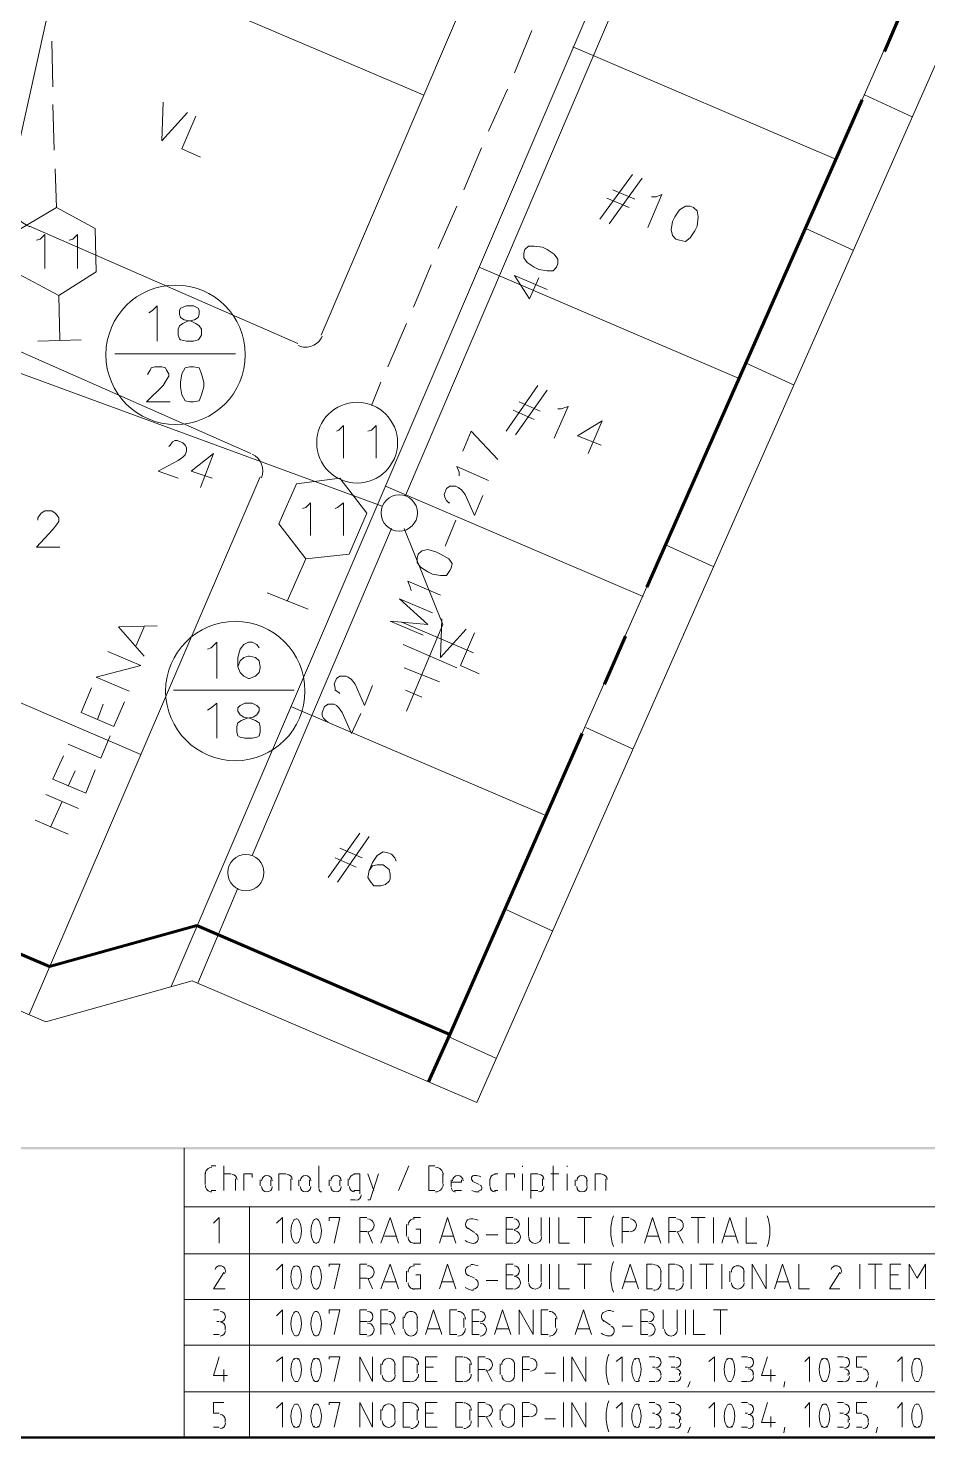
# Model space of a CAD drawing. Header units: millimetres. Extents: x 3.6 to 37.8, y 0.6 to 28.7.
# Drawn here: x 25.81 to 29.01, y 0.59 to 5.62 of the extents above; entities that cross this region are included whole.
import ezdxf

# ---------------------------------------------------------------- set-up
doc = ezdxf.new("R2010")
doc.units = ezdxf.units.MM
for name, color, linetype in [('PDF_0', 7, 'Continuous'), ('PDF_S45$BOUNDARY-NODE', 3, 'Continuous'), ('PDF_S45$NAME-ROAD', 7, 'Continuous'), ('PDF_S45$Passives-TapOffs', 7, 'Continuous'), ('PDF_S45$POLE', 7, 'Continuous'), ('PDF_S45$strand', 7, 'Continuous'), ('PDF_S45$Symbols-EndOfLine', 7, 'Continuous'), ('PDF_S45$Symbols-SelfTerminating', 7, 'Continuous')]:
    doc.layers.add(name, color=color, linetype=linetype)
for name, color, linetype, true_color in [('PDF_S45$Cable-565', 23, 'Continuous', 0xdd8a6e), ('PDF_S45$LOTS', 254, 'Continuous', 0xdcdcdc), ('PDF_S45$ROAD', 8, 'Continuous', 0x808080), ('PDF_S45$SDU', 157, 'Continuous', 0x396472), ('PDF_S45$Symbols-Ground', 12, 'Continuous', 0xb80000)]:
    doc.layers.add(name, color=color, linetype=linetype, true_color=true_color)

msp = doc.modelspace()

# ---------------------------------------------------------------- linework, layer by layer
at = {"layer": 'PDF_0', "lineweight": 0, "const_width": 0.00834}
msp.add_lwpolyline([(37.7648, 0.5988), (37.7648, 28.6993), (3.5681, 28.6993), (3.5681, 0.5988)], close=True, dxfattribs=at)
at = {"layer": 'PDF_0', "lineweight": 9}
for points in [[(14.7098, 27.5318), (24.7091, 25.2175), (24.413, 23.9499), (24.6757, 23.4537), (24.5131, 22.7573), (24.9176, 22.6614), (24.5465, 21.4814), (25.6223, 21.0644), (25.9684, 20.7808), (27.161, 20.318), (32.8945, 20.539), (35.1337, 19.509), (32.6443, 14.1091), (32.6568, 13.6713), (27.407, 1.7914), (26.3937, 2.2251), (25.8725, 2.0791), (24.2588, 2.7672), (24.0419, 6.2865), (22.7034, 6.5826), (22.9036, 8.4465), (13.9217, 10.277)], [(26.3645, 1.6288), (26.3645, 0.5988)], [(26.4604, 1.5662), (26.4771, 1.5662)], [(26.5063, 1.4787), (26.5063, 1.5662)], [(26.844, 1.487), (26.844, 1.5662)], [(27.1276, 1.4787), (27.1651, 1.5662)], [(27.2569, 1.5662), (27.236, 1.5662), (27.236, 1.4787), (27.2569, 1.4787)], [(27.5696, 1.5621), (27.5696, 1.5662)], [(27.678, 1.4787), (27.678, 1.5662)], [(27.7281, 1.5621), (27.7281, 1.5662)], [(26.4396, 1.4995), (26.4396, 1.5412)], [(26.5063, 1.5371), (26.5313, 1.5371)], [(26.548, 1.5204), (26.548, 1.4787)], [(26.5772, 1.4787), (26.5772, 1.5371), (26.6064, 1.5371), (26.6064, 1.5245)], [(26.6356, 1.4954), (26.6356, 1.5162)], [(26.6731, 1.5162), (26.6731, 1.4954)], [(26.7023, 1.4787), (26.7023, 1.5371), (26.7273, 1.5371)], [(26.744, 1.5204), (26.744, 1.4787)], [(26.7732, 1.4954), (26.7732, 1.5162)], [(26.8107, 1.5162), (26.8107, 1.4954)], [(26.8816, 1.4954), (26.8816, 1.5162)], [(26.9191, 1.5162), (26.9191, 1.4954)], [(26.9483, 1.5204), (26.9483, 1.4954)], [(26.99, 1.4662), (26.99, 1.5371), (26.9691, 1.5371)], [(27.0192, 1.4453), (27.0275, 1.4453), (27.0567, 1.5371)], [(27.0192, 1.5371), (27.04, 1.4787)], [(27.2861, 1.5037), (27.2861, 1.5371)], [(27.3152, 1.4912), (27.3152, 1.5162)], [(27.3528, 1.5162), (27.3528, 1.5079), (27.3152, 1.5079)], [(27.3903, 1.512), (27.4153, 1.4995)], [(27.4528, 1.4954), (27.4528, 1.5204)], [(27.4695, 1.5371), (27.482, 1.5371)], [(27.5112, 1.4787), (27.5112, 1.5371), (27.5404, 1.5371), (27.5404, 1.5245)], [(27.5696, 1.4787), (27.5696, 1.5371)], [(27.5988, 1.4495), (27.5988, 1.5371), (27.6238, 1.5371)], [(27.6405, 1.5204), (27.6405, 1.4954)], [(27.6697, 1.5371), (27.6989, 1.5371)], [(27.7281, 1.4787), (27.7281, 1.5371)], [(27.7572, 1.4954), (27.7572, 1.5162)], [(27.7989, 1.5162), (27.7989, 1.4954)], [(27.8281, 1.4787), (27.8281, 1.5371), (27.849, 1.5371)], [(27.8657, 1.5204), (27.8657, 1.4787)], [(26.4771, 1.4787), (26.4604, 1.4787)], [(26.9691, 1.4787), (26.99, 1.4787)], [(27.3528, 1.4787), (27.3277, 1.4787)], [(27.482, 1.4787), (27.4695, 1.4787)], [(27.6238, 1.4787), (27.5988, 1.4787)], [(26.9566, 1.4453), (26.9733, 1.4453)], [(26.4896, 1.291), (26.4896, 1.3828), (26.4688, 1.3619)], [(26.7148, 1.291), (26.7148, 1.3828), (26.6939, 1.3619)], [(26.8983, 1.291), (26.9191, 1.3828), (26.8816, 1.3828), (26.8816, 1.3703)], [(26.99, 1.291), (26.99, 1.3828), (27.015, 1.3828)], [(27.065, 1.291), (27.0984, 1.3828), (27.1276, 1.291)], [(27.1568, 1.3161), (27.1568, 1.3578)], [(27.1818, 1.3828), (27.2068, 1.3828)], [(27.2735, 1.291), (27.3027, 1.3828), (27.3319, 1.291)], [(27.5362, 1.3828), (27.5112, 1.3828), (27.5112, 1.291), (27.5362, 1.291)], [(27.5904, 1.3828), (27.5904, 1.3161)], [(27.6363, 1.3161), (27.6363, 1.3828)], [(27.6655, 1.291), (27.6655, 1.3828)], [(27.6989, 1.3828), (27.6989, 1.291), (27.7364, 1.291)], [(27.7656, 1.3828), (27.8156, 1.3828)], [(27.7906, 1.291), (27.7906, 1.3828)], [(27.924, 1.291), (27.924, 1.3828), (27.9491, 1.3828)], [(28.0033, 1.291), (28.0325, 1.3828), (28.0616, 1.291)], [(28.0908, 1.291), (28.0908, 1.3828), (28.1158, 1.3828)], [(28.1701, 1.3828), (28.2201, 1.3828)], [(28.1951, 1.291), (28.1951, 1.3828)], [(28.2493, 1.291), (28.2493, 1.3828)], [(28.2785, 1.291), (28.3077, 1.3828), (28.3368, 1.291)], [(28.366, 1.3828), (28.366, 1.291), (28.4036, 1.291)], [(27.015, 1.3327), (26.99, 1.3327)], [(27.0192, 1.3327), (27.0359, 1.291)], [(27.1193, 1.3161), (27.0776, 1.3161)], [(27.1901, 1.3411), (27.2068, 1.3411), (27.2068, 1.291), (27.1818, 1.291)], [(27.3236, 1.3161), (27.2819, 1.3161)], [(27.3736, 1.3452), (27.3986, 1.3286)], [(27.4403, 1.3202), (27.482, 1.3202)], [(27.5362, 1.3411), (27.5112, 1.3411)], [(27.9491, 1.3327), (27.924, 1.3327)], [(28.0533, 1.3161), (28.0116, 1.3161)], [(28.1158, 1.3327), (28.0908, 1.3327)], [(28.12, 1.3327), (28.1409, 1.291)], [(28.3285, 1.3161), (28.2868, 1.3161)], [(26.7148, 1.1284), (26.7148, 1.216), (26.6939, 1.1951)], [(26.8983, 1.1284), (26.9191, 1.216), (26.8816, 1.216), (26.8816, 1.2076)], [(26.99, 1.1284), (26.99, 1.216), (27.015, 1.216)], [(27.065, 1.1284), (27.0984, 1.216), (27.1276, 1.1284)], [(27.1818, 1.216), (27.2068, 1.216)], [(27.2735, 1.1284), (27.3027, 1.216), (27.3319, 1.1284)], [(27.5362, 1.216), (27.5112, 1.216), (27.5112, 1.1284), (27.5362, 1.1284)], [(27.5904, 1.216), (27.5904, 1.1534)], [(27.6363, 1.1534), (27.6363, 1.216)], [(27.6655, 1.1284), (27.6655, 1.216)], [(27.6989, 1.216), (27.6989, 1.1284), (27.7364, 1.1284)], [(27.7656, 1.216), (27.8156, 1.216)], [(27.7906, 1.1284), (27.7906, 1.216)], [(27.924, 1.1284), (27.9532, 1.216), (27.9824, 1.1284)], [(28.0325, 1.216), (28.0116, 1.216), (28.0116, 1.1284), (28.0325, 1.1284)], [(28.1117, 1.216), (28.0908, 1.216), (28.0908, 1.1284), (28.1117, 1.1284)], [(28.1701, 1.1284), (28.1701, 1.216)], [(28.1992, 1.216), (28.2493, 1.216)], [(28.2243, 1.1284), (28.2243, 1.216)], [(28.2785, 1.1284), (28.2785, 1.216)], [(28.3869, 1.1284), (28.3869, 1.216), (28.4369, 1.1284), (28.4369, 1.216)], [(28.4661, 1.1284), (28.4953, 1.216), (28.5245, 1.1284)], [(28.5537, 1.216), (28.5537, 1.1284), (28.5912, 1.1284)], [(28.7705, 1.1284), (28.7705, 1.216)], [(28.7997, 1.216), (28.8497, 1.216)], [(28.8247, 1.1284), (28.8247, 1.216)], [(28.9165, 1.1284), (28.8789, 1.1284), (28.8789, 1.216), (28.9165, 1.216)], [(28.9456, 1.1284), (28.9456, 1.216), (28.9748, 1.1659), (29.004, 1.216), (29.004, 1.1284)], [(26.5063, 1.1868), (26.4688, 1.1284), (26.5105, 1.1284)], [(27.015, 1.1659), (26.99, 1.1659)], [(27.0192, 1.1659), (27.0359, 1.1284)], [(27.1568, 1.1534), (27.1568, 1.191)], [(27.1901, 1.1785), (27.2068, 1.1785), (27.2068, 1.1284), (27.1818, 1.1284)], [(27.3736, 1.1785), (27.3986, 1.1659)], [(27.4403, 1.1576), (27.482, 1.1576)], [(27.5362, 1.1785), (27.5112, 1.1785)], [(28.0616, 1.1534), (28.0616, 1.191)], [(28.1409, 1.1534), (28.1409, 1.191)], [(28.3077, 1.1534), (28.3077, 1.191)], [(28.3577, 1.191), (28.3577, 1.1534)], [(28.6996, 1.1868), (28.6621, 1.1284), (28.6996, 1.1284)], [(28.9081, 1.1785), (28.8789, 1.1785)], [(27.1193, 1.1534), (27.0776, 1.1534)], [(27.3236, 1.1534), (27.2819, 1.1534)], [(27.9741, 1.1534), (27.9324, 1.1534)], [(28.5162, 1.1534), (28.4745, 1.1534)], [(26.4688, 1.0534), (26.4896, 1.0534)], [(26.4896, 1.0117), (26.4813, 1.0117)], [(26.7148, 0.9658), (26.7148, 1.0534), (26.6939, 1.0325)], [(26.8983, 0.9658), (26.9191, 1.0534), (26.8816, 1.0534), (26.8816, 1.0408)], [(27.015, 1.0534), (26.99, 1.0534), (26.99, 0.9658), (27.015, 0.9658)], [(27.015, 1.0117), (26.99, 1.0117)], [(27.065, 0.9658), (27.065, 1.0534), (27.0901, 1.0534)], [(27.1443, 0.9866), (27.1443, 1.0283)], [(27.1943, 1.0283), (27.1943, 0.9866)], [(27.2235, 0.9658), (27.2527, 1.0534), (27.2819, 0.9658)], [(27.3361, 1.0534), (27.3111, 1.0534), (27.3111, 0.9658), (27.3361, 0.9658)], [(27.3611, 0.9908), (27.3611, 1.0242)], [(27.4153, 1.0534), (27.3903, 1.0534), (27.3903, 0.9658), (27.4153, 0.9658)], [(27.4153, 1.0117), (27.3903, 1.0117)], [(27.4695, 0.9658), (27.4987, 1.0534), (27.5279, 0.9658)], [(27.5571, 0.9658), (27.5571, 1.0534), (27.6071, 0.9658), (27.6071, 1.0534)], [(27.6613, 1.0534), (27.6363, 1.0534), (27.6363, 0.9658), (27.6613, 0.9658)], [(27.6864, 0.9908), (27.6864, 1.0242)], [(27.7572, 0.9658), (27.7864, 1.0534), (27.8156, 0.9658)], [(27.8573, 1.0158), (27.8823, 0.9991)], [(28.0158, 1.0534), (27.9908, 1.0534), (27.9908, 0.9658), (28.0158, 0.9658)], [(28.0158, 1.0117), (27.9908, 1.0117)], [(28.07, 1.0534), (28.07, 0.9866)], [(28.12, 0.9866), (28.12, 1.0534)], [(28.1492, 0.9658), (28.1492, 1.0534)], [(28.1784, 1.0534), (28.1784, 0.9658), (28.2201, 0.9658)], [(28.2493, 1.0534), (28.2993, 1.0534)], [(28.2743, 0.9658), (28.2743, 1.0534)], [(26.4896, 0.9658), (26.4688, 0.9658)], [(26.5105, 0.995), (26.5105, 0.9825)], [(27.0901, 1.0033), (27.065, 1.0033)], [(27.0984, 1.0033), (27.1151, 0.9658)], [(27.2735, 0.9866), (27.2318, 0.9866)], [(27.5196, 0.9866), (27.4779, 0.9866)], [(27.8073, 0.9866), (27.7656, 0.9866)], [(27.924, 0.995), (27.9616, 0.995)], [(26.4896, 0.8866), (26.4688, 0.8198), (26.5188, 0.8198)], [(26.7148, 0.799), (26.7148, 0.8866), (26.6939, 0.8699)], [(26.8983, 0.799), (26.9191, 0.8866), (26.8816, 0.8866), (26.8816, 0.8782)], [(26.99, 0.799), (26.99, 0.8866), (27.0359, 0.799), (27.0359, 0.8866)], [(27.065, 0.824), (27.065, 0.8615)], [(27.1151, 0.8615), (27.1151, 0.824)], [(27.1693, 0.8866), (27.1443, 0.8866), (27.1443, 0.799), (27.1693, 0.799)], [(27.1943, 0.8282), (27.1943, 0.8615)], [(27.2652, 0.799), (27.2235, 0.799), (27.2235, 0.8866), (27.2652, 0.8866)], [(27.3569, 0.8866), (27.3319, 0.8866), (27.3319, 0.799), (27.3569, 0.799)], [(27.382, 0.8282), (27.382, 0.8615)], [(27.4111, 0.799), (27.4111, 0.8866), (27.4362, 0.8866)], [(27.4904, 0.824), (27.4904, 0.8615)], [(27.5404, 0.8615), (27.5404, 0.824)], [(27.5696, 0.799), (27.5696, 0.8866), (27.5946, 0.8866)], [(27.7155, 0.799), (27.7155, 0.8866)], [(27.7447, 0.799), (27.7447, 0.8866), (27.7948, 0.799), (27.7948, 0.8866)], [(27.924, 0.799), (27.924, 0.8866), (27.9032, 0.8699)], [(28.0199, 0.8866), (28.0408, 0.8866)], [(28.0908, 0.8866), (28.1117, 0.8866)], [(28.2535, 0.799), (28.2535, 0.8866), (28.2326, 0.8699)], [(28.3494, 0.8866), (28.3702, 0.8866)], [(28.4411, 0.8866), (28.4202, 0.8198), (28.4703, 0.8198)], [(28.5912, 0.799), (28.5912, 0.8866), (28.5745, 0.8699)], [(28.6913, 0.8866), (28.7121, 0.8866)], [(28.7788, 0.849), (28.758, 0.849), (28.758, 0.8866), (28.7955, 0.8866)], [(28.9206, 0.799), (28.9206, 0.8866), (28.9039, 0.8699)], [(26.5063, 0.8407), (26.5063, 0.799)], [(27.2527, 0.849), (27.2235, 0.849)], [(27.4362, 0.8407), (27.4111, 0.8407)], [(27.4403, 0.8407), (27.4612, 0.799)], [(27.5946, 0.8407), (27.5696, 0.8407)], [(27.6488, 0.8282), (27.6864, 0.8282)], [(28.0408, 0.849), (28.0325, 0.849)], [(28.0616, 0.8282), (28.0616, 0.8198)], [(28.1117, 0.849), (28.0992, 0.849)], [(28.1284, 0.8282), (28.1284, 0.8198)], [(28.3702, 0.849), (28.3619, 0.849)], [(28.3911, 0.8282), (28.3911, 0.8198)], [(28.4536, 0.8407), (28.4536, 0.799)], [(28.7121, 0.849), (28.6996, 0.849)], [(28.7288, 0.8282), (28.7288, 0.8198)], [(28.7997, 0.8198), (28.7997, 0.8282)], [(28.0408, 0.799), (28.0199, 0.799)], [(28.1117, 0.799), (28.0908, 0.799)], [(28.1575, 0.7781), (28.1659, 0.799)], [(28.3702, 0.799), (28.3494, 0.799)], [(28.4995, 0.7781), (28.5036, 0.799)], [(28.7121, 0.799), (28.6913, 0.799)], [(28.758, 0.799), (28.7788, 0.799)], [(28.8289, 0.7781), (28.8331, 0.799)], [(26.4896, 0.6864), (26.4688, 0.6864), (26.4688, 0.7239), (26.5063, 0.7239)], [(26.7148, 0.6364), (26.7148, 0.7239), (26.6939, 0.7031)], [(26.8983, 0.6364), (26.9191, 0.7239), (26.8816, 0.7239), (26.8816, 0.7156)], [(26.99, 0.6364), (26.99, 0.7239), (27.0359, 0.6364), (27.0359, 0.7239)], [(27.1693, 0.7239), (27.1443, 0.7239), (27.1443, 0.6364), (27.1693, 0.6364)], [(27.2652, 0.6364), (27.2235, 0.6364), (27.2235, 0.7239), (27.2652, 0.7239)], [(27.3569, 0.7239), (27.3319, 0.7239), (27.3319, 0.6364), (27.3569, 0.6364)], [(27.4111, 0.6364), (27.4111, 0.7239), (27.4362, 0.7239)], [(27.5696, 0.6364), (27.5696, 0.7239), (27.5946, 0.7239)], [(27.7155, 0.6364), (27.7155, 0.7239)], [(27.7447, 0.6364), (27.7447, 0.7239), (27.7948, 0.6364), (27.7948, 0.7239)], [(27.924, 0.6364), (27.924, 0.7239), (27.9032, 0.7031)], [(28.0199, 0.7239), (28.0408, 0.7239)], [(28.0908, 0.7239), (28.1117, 0.7239)], [(28.2535, 0.6364), (28.2535, 0.7239), (28.2326, 0.7031)], [(28.3494, 0.7239), (28.3702, 0.7239)], [(28.4411, 0.7239), (28.4202, 0.6531), (28.4703, 0.6531)], [(28.5912, 0.6364), (28.5912, 0.7239), (28.5745, 0.7031)], [(28.6913, 0.7239), (28.7121, 0.7239)], [(28.7788, 0.6864), (28.758, 0.6864), (28.758, 0.7239), (28.7955, 0.7239)], [(28.9206, 0.6364), (28.9206, 0.7239), (28.9039, 0.7031)], [(26.5105, 0.6531), (26.5105, 0.6656)], [(27.065, 0.6614), (27.065, 0.6989)], [(27.1151, 0.6989), (27.1151, 0.6614)], [(27.1943, 0.6614), (27.1943, 0.6989)], [(27.2527, 0.6864), (27.2235, 0.6864)], [(27.382, 0.6614), (27.382, 0.6989)], [(27.4362, 0.6739), (27.4111, 0.6739)], [(27.4403, 0.6739), (27.4612, 0.6364)], [(27.4904, 0.6614), (27.4904, 0.6989)], [(27.5404, 0.6989), (27.5404, 0.6614)], [(27.5946, 0.6739), (27.5696, 0.6739)], [(27.6488, 0.6656), (27.6864, 0.6656)], [(28.0408, 0.6864), (28.0325, 0.6864)], [(28.0616, 0.6656), (28.0616, 0.6531)], [(28.1117, 0.6864), (28.0992, 0.6864)], [(28.1284, 0.6656), (28.1284, 0.6531)], [(28.3702, 0.6864), (28.3619, 0.6864)], [(28.3911, 0.6656), (28.3911, 0.6531)], [(28.4536, 0.6739), (28.4536, 0.6364)], [(28.7121, 0.6864), (28.6996, 0.6864)], [(28.7288, 0.6656), (28.7288, 0.6531)], [(28.7997, 0.6531), (28.7997, 0.6656)], [(26.4688, 0.6364), (26.4896, 0.6364)], [(28.0408, 0.6364), (28.0199, 0.6364)], [(28.1117, 0.6364), (28.0908, 0.6364)], [(28.1575, 0.6155), (28.1659, 0.6364)], [(28.3702, 0.6364), (28.3494, 0.6364)], [(28.4995, 0.6155), (28.5036, 0.6364)], [(28.7121, 0.6364), (28.6913, 0.6364)], [(28.758, 0.6364), (28.7788, 0.6364)], [(28.8289, 0.6155), (28.8331, 0.6364)]]:
    msp.add_lwpolyline(points, dxfattribs=at)
for points in [[(27.4215, 1.5268, 0.094476), (27.3994, 1.5317, 0.787413), (27.3924, 1.5123)], [(27.411, 1.3724, 0.094476), (27.3857, 1.3775, 0.787412), (27.3766, 1.342)], [(26.5086, 1.182, 0.590549), (26.4929, 1.2107, 0.338563), (26.4746, 1.197)], [(26.7547, 1.2096, 0.251965), (26.7547, 1.1325, 0.503957), (26.7721, 1.1315, 0.251965), (26.7728, 1.2096)], [(26.8256, 1.2096, 0.251965), (26.8256, 1.1325, 0.503957), (26.843, 1.1315, 0.251965), (26.8437, 1.2096)], [(27.5394, 1.1273, 1.000001), (27.5394, 1.1732, 1), (27.5394, 1.2107)], [(28.702, 1.182, 0.590549), (28.6863, 1.2107, 0.338563), (28.6681, 1.197)], [(26.5115, 0.9918, 0.414213), (26.4927, 1.0105, 1), (26.4927, 1.0481)], [(26.7547, 0.8802, 0.251965), (26.7547, 0.8031, 0.503957), (26.7721, 0.8021, 0.251965), (26.7728, 0.8802)], [(26.8256, 0.8802, 0.251965), (26.8256, 0.8031, 0.503957), (26.843, 0.8021, 0.251965), (26.8437, 0.8802)], [(27.9682, 0.8802, 0.251965), (27.9682, 0.8031, 0.503957), (27.9856, 0.8021)], [(28.2976, 0.8802, 0.251965), (28.2976, 0.8031, 0.503957), (28.315, 0.8021, 0.251965), (28.3157, 0.8802)], [(28.6354, 0.8802, 0.251965), (28.6354, 0.8031, 0.503957), (28.6528, 0.8021, 0.251965), (28.6535, 0.8802)], [(28.9648, 0.8802, 0.251965), (28.9648, 0.8031, 0.503957), (28.9822, 0.8021, 0.251965), (28.9829, 0.8802)], [(26.7728, 0.6363, 0.251965), (26.7721, 0.7144, 0.503957), (26.7547, 0.7134, 0.251965), (26.7547, 0.6363)], [(26.8437, 0.6363, 0.251965), (26.843, 0.7144, 0.503957), (26.8256, 0.7134, 0.251965), (26.8256, 0.6363)], [(27.9856, 0.7144, 0.503957), (27.9682, 0.7134, 0.251965), (27.9682, 0.6363)], [(28.0627, 0.6623, 0.414213), (28.0439, 0.6811, 1), (28.0439, 0.7186)], [(28.1336, 0.6623, 0.414213), (28.1148, 0.6811, 1), (28.1148, 0.7186)], [(28.3157, 0.6363, 0.251965), (28.315, 0.7144, 0.503957), (28.2976, 0.7134, 0.251965), (28.2976, 0.6363)], [(28.3921, 0.6623, 0.414213), (28.3734, 0.6811, 1), (28.3734, 0.7186)], [(28.6535, 0.6363, 0.251965), (28.6528, 0.7144, 0.503957), (28.6354, 0.7134, 0.251965), (28.6354, 0.6363)], [(28.7341, 0.6623, 0.414213), (28.7153, 0.6811, 1), (28.7153, 0.7186)], [(28.9829, 0.6363, 0.251965), (28.9822, 0.7144, 0.503957), (28.9648, 0.7134, 0.251965), (28.9648, 0.6363)]]:
    msp.add_lwpolyline(points, format="xyb", dxfattribs=at)
at = {"layer": 'PDF_0', "color": 8, "lineweight": 0, "true_color": 0x808080}
for points in [[(26.3645, 1.4203), (32.0647, 1.4203)], [(26.598, 1.4203), (26.598, 0.5988)], [(26.3645, 1.2535), (32.0647, 1.2535)], [(26.3645, 1.0909), (32.0647, 1.0909)], [(26.3645, 0.9283), (32.0647, 0.9283)], [(26.3645, 0.7615), (32.0647, 0.7615)]]:
    msp.add_lwpolyline(points, dxfattribs=at)
at = {"layer": 'PDF_0', "lineweight": 9}
for points in [[(26.7728, 1.2952, 0.251965), (26.7721, 1.3733, 0.503957), (26.7547, 1.3722, 0.251965), (26.7547, 1.2952, 0.503957)], [(26.8437, 1.2952, 0.251965), (26.843, 1.3733, 0.503957), (26.8256, 1.3722, 0.251965), (26.8256, 1.2952, 0.503957)], [(26.7728, 0.9657, 0.251965), (26.7721, 1.0438, 0.503957), (26.7547, 1.0428, 0.251965), (26.7547, 0.9657, 0.503957)], [(26.8437, 0.9657, 0.251965), (26.843, 1.0438, 0.503957), (26.8256, 1.0428, 0.251965), (26.8256, 0.9657, 0.503957)]]:
    msp.add_lwpolyline(points, format="xyb", close=True, dxfattribs=at)
for centre, radius, start, end in [((26.4635, 1.538), 0.0229, 89.9999, 180.0001), ((27.26, 1.5339), 0.0271, 0, 90), ((26.5344, 1.5172), 0.0188, 0, 90), ((26.6595, 1.513), 0.0188, 0, 180), ((26.7304, 1.5172), 0.0188, 0, 90), ((26.7971, 1.513), 0.0188, 0, 180), ((26.9055, 1.513), 0.0188, 0, 180), ((26.9723, 1.5172), 0.0188, 90, 180), ((27.3392, 1.513), 0.0188, 0, 180), ((27.4727, 1.5172), 0.0188, 90, 180), ((27.6269, 1.5172), 0.0188, 0, 90), ((27.7812, 1.513), 0.0188, 0, 180), ((27.8521, 1.5172), 0.0188, 0, 90), ((26.4635, 1.4963), 0.0229, 179.9999, 270.0001), ((26.6595, 1.4922), 0.0188, 180, 360), ((26.7971, 1.4922), 0.0188, 180, 360), ((26.8555, 1.4838), 0.0104, 180.0001, 269.9999), ((26.9055, 1.4922), 0.0188, 180, 360), ((26.9723, 1.4922), 0.0188, 180, 270), ((26.9764, 1.463), 0.0188, 270, 360), ((27.26, 1.5005), 0.0271, 270, 360), ((27.3309, 1.488), 0.0146, 179.9999, 270.0001), ((27.4101, 1.5214), 0.048, 243.5614, 275.8284), ((27.4143, 1.488), 0.0104, 270.5272, 63.3967), ((27.4727, 1.4922), 0.0188, 180, 270), ((27.6269, 1.4922), 0.0188, 270, 360), ((27.7812, 1.4922), 0.0188, 180, 360), ((27.0181, 1.3546), 0.0229, 269.9999, 90.0001), ((27.1849, 1.3546), 0.0229, 89.9999, 180.0001), ((27.5394, 1.3587), 0.0188, 270, 90), ((28.0398, 1.3337), 0.1564, 159.4721, 200.5279), ((27.9522, 1.3546), 0.0229, 269.9999, 90.0001), ((28.119, 1.3546), 0.0229, 269.9999, 90.0001), ((28.2941, 1.3337), 0.1564, 339.4721, 20.5279), ((27.1849, 1.3129), 0.0229, 179.9999, 270.0001), ((27.3934, 1.3087), 0.0188, 270.2417, 63.111), ((27.5394, 1.3129), 0.0229, 269.9999, 90.0001), ((27.6144, 1.3129), 0.0229, 179.9999, 359.9999), ((27.3976, 1.3462), 0.0563, 235.4316, 267.6984), ((26.7638, 1.2003), 0.0104, 36.5077, 143.4923), ((26.8346, 1.2003), 0.0104, 36.5077, 143.4923), ((27.0181, 1.1878), 0.0229, 269.9999, 90.0001), ((27.1849, 1.1878), 0.0229, 89.9999, 180.0001), ((27.3851, 1.1919), 0.0188, 90.2417, 243.111), ((27.3851, 1.1461), 0.0688, 67.8955, 89.4837), ((28.0398, 1.1711), 0.1564, 159.4721, 200.5279), ((28.0356, 1.1878), 0.0271, 0, 90), ((28.1148, 1.1878), 0.0271, 0, 90), ((28.3358, 1.1878), 0.0229, 0, 180.0001), ((27.3934, 1.1461), 0.0188, 270.2417, 63.111), ((27.1849, 1.1502), 0.0229, 179.9999, 270.0001), ((27.3976, 1.1794), 0.0563, 235.4316, 267.6984), ((27.6144, 1.1502), 0.0229, 179.9999, 359.9999), ((28.0356, 1.1502), 0.0271, 270, 360), ((28.1148, 1.1502), 0.0271, 270, 360), ((28.3358, 1.1502), 0.0229, 179.9999, 359.9999), ((27.0181, 1.0293), 0.0188, 270, 90), ((27.0181, 0.9834), 0.0229, 269.9999, 90.0001), ((27.0932, 1.0251), 0.0229, 269.9999, 90.0001), ((27.1724, 1.0251), 0.0229, 0, 180.0001), ((27.3392, 1.021), 0.0271, 0, 90), ((27.4184, 1.0293), 0.0188, 270, 90), ((27.4184, 0.9834), 0.0229, 269.9999, 90.0001), ((27.6645, 1.021), 0.0271, 0, 90), ((27.8688, 1.0293), 0.0188, 90.2417, 243.111), ((27.8688, 0.9834), 0.0688, 67.8955, 89.4837), ((28.0189, 1.0293), 0.0188, 270, 90), ((28.0189, 0.9834), 0.0229, 269.9999, 90.0001), ((26.4927, 0.9793), 0.0188, 270, 360), ((27.1724, 0.9834), 0.0229, 179.9999, 359.9999), ((27.3392, 0.9876), 0.0271, 270, 360), ((27.6645, 0.9876), 0.0271, 270, 360), ((27.8813, 1.0168), 0.0563, 235.4316, 267.6984), ((27.8771, 0.9793), 0.0188, 270.2417, 63.111), ((28.0982, 0.9834), 0.0229, 179.9999, 359.9999), ((26.7638, 0.8708), 0.0104, 36.5077, 143.4923), ((26.8346, 0.8708), 0.0104, 36.5077, 143.4923), ((27.0932, 0.8583), 0.0229, 0, 180.0001), ((27.1724, 0.8583), 0.0271, 0, 90), ((27.3601, 0.8583), 0.0271, 0, 90), ((27.4393, 0.8583), 0.0229, 269.9999, 90.0001), ((27.5185, 0.8583), 0.0229, 0, 180.0001), ((27.5978, 0.8583), 0.0229, 269.9999, 90.0001), ((28.0231, 0.8416), 0.1564, 159.4721, 200.5279), ((27.9772, 0.8708), 0.0104, 36.5077, 143.4923), ((27.9105, 0.8416), 0.0813, 331.7157, 28.2843), ((28.0439, 0.8667), 0.0188, 270, 90), ((28.1148, 0.8667), 0.0188, 270, 90), ((28.3067, 0.8708), 0.0104, 36.5077, 143.4923), ((28.3734, 0.8667), 0.0188, 270, 90), ((28.6444, 0.8708), 0.0104, 36.5077, 143.4923), ((28.7153, 0.8667), 0.0188, 270, 90), ((28.9739, 0.8708), 0.0104, 36.5077, 143.4923), ((27.0932, 0.8208), 0.0229, 179.9999, 359.9999), ((27.1724, 0.825), 0.0271, 270, 360), ((27.3601, 0.825), 0.0271, 270, 360), ((27.5185, 0.8208), 0.0229, 179.9999, 359.9999), ((28.0439, 0.825), 0.0188, 0, 90), ((28.0439, 0.8166), 0.0188, 270, 360), ((28.1148, 0.825), 0.0188, 0, 90), ((28.1148, 0.8166), 0.0188, 270, 360), ((28.3734, 0.825), 0.0188, 0, 90), ((28.3734, 0.8166), 0.0188, 270, 360), ((28.7153, 0.825), 0.0188, 0, 90), ((28.7153, 0.8166), 0.0188, 270, 360), ((28.782, 0.825), 0.0188, 0, 90), ((28.782, 0.8166), 0.0188, 270, 360), ((27.0932, 0.6957), 0.0229, 0, 180.0001), ((27.1724, 0.6957), 0.0271, 0, 90), ((27.3601, 0.6957), 0.0271, 0, 90), ((27.4393, 0.6957), 0.0229, 269.9999, 90.0001), ((27.5185, 0.6957), 0.0229, 0, 180.0001), ((27.5978, 0.6957), 0.0229, 269.9999, 90.0001), ((28.0231, 0.6748), 0.1564, 159.4721, 200.5279), ((27.9105, 0.6748), 0.0813, 331.7157, 28.2843), ((26.4927, 0.6623), 0.0188, 0, 90), ((27.0932, 0.6582), 0.0229, 179.9999, 359.9999), ((27.1724, 0.6582), 0.0271, 270, 360), ((27.3601, 0.6582), 0.0271, 270, 360), ((27.5185, 0.6582), 0.0229, 179.9999, 359.9999), ((28.782, 0.6623), 0.0188, 0, 90), ((26.4927, 0.6498), 0.0188, 270, 360), ((26.7638, 0.6457), 0.0104, 216.5077, 323.4923), ((26.8346, 0.6457), 0.0104, 216.5077, 323.4923), ((27.9772, 0.6457), 0.0104, 216.5077, 323.4923), ((28.0439, 0.6498), 0.0188, 270, 360), ((28.1148, 0.6498), 0.0188, 270, 360), ((28.3067, 0.6457), 0.0104, 216.5077, 323.4923), ((28.3734, 0.6498), 0.0188, 270, 360), ((28.6444, 0.6457), 0.0104, 216.5077, 323.4923), ((28.7153, 0.6498), 0.0188, 270, 360), ((28.782, 0.6498), 0.0188, 270, 360), ((28.9739, 0.6457), 0.0104, 216.5077, 323.4923)]:
    msp.add_arc(centre, radius, start, end, dxfattribs=at)
at = {"layer": 'PDF_0', "transparency": 33554559}
for points in [[(3.5681, 1.633), (3.5681, 1.6246), (37.7648, 1.633)], [(3.5681, 1.6246), (37.7648, 1.633), (37.7648, 1.6246)]]:
    msp.add_solid(points, dxfattribs=at)
at = {"layer": 'PDF_S45$BOUNDARY-NODE', "lineweight": 60}
for points in [[(28.9331, 5.7069), (28.8581, 5.5318)], [(28.7788, 5.3608), (28.0116, 3.6261)], [(27.3111, 2.0333), (26.4104, 2.4211), (25.885, 2.2751), (24.4381, 2.8923), (24.3463, 4.3809)], [(27.9365, 3.451), (27.8615, 3.28)], [(27.7823, 3.1049), (27.3111, 2.0333), (27.2346, 1.8657)]]:
    msp.add_lwpolyline(points, dxfattribs=at)
at = {"layer": 'PDF_S45$Cable-565', "lineweight": 13}
for points in [[(27.603, 5.6068), (27.5404, 5.4567)], [(25.8933, 5.5693), (25.8975, 5.4067)], [(27.5154, 5.3983), (27.4487, 5.2482)], [(25.8975, 5.3441), (25.9017, 5.1815)], [(27.4237, 5.1898), (27.3611, 5.0397)], [(25.9058, 5.1148), (25.91, 4.9772)], [(27.3361, 4.9813), (27.2694, 4.8312)], [(27.2444, 4.7728), (27.1818, 4.6227)], [(27.1568, 4.5644), (27.0901, 4.4101)], [(27.065, 4.3559), (27.0317, 4.2725)]]:
    msp.add_lwpolyline(points, dxfattribs=at)
at = {"layer": 'PDF_S45$LOTS', "lineweight": 0}
for points in [[(27.2338, 1.866), (32.4691, 13.7088)], [(27.2152, 5.3775), (25.935, 5.9237)], [(28.6871, 5.1481), (27.7489, 5.5484)], [(28.9562, 5.3002), (28.7872, 5.3775)], [(28.7464, 4.8255), (28.5787, 4.9021)], [(28.341, 4.3684), (27.4153, 4.7645)], [(28.5344, 4.346), (28.366, 4.4226)], [(27.9991, 3.5928), (27.0817, 3.9847)], [(26.2102, 3.0299), (24.3838, 3.8138)], [(28.2483, 3.6987), (28.0783, 3.7763)], [(27.653, 2.813), (26.744, 3.2008)], [(27.9615, 3.0501), (27.7948, 3.1258)], [(25.885, 2.2751), (24.4381, 2.8923)], [(27.6754, 2.4027), (27.5071, 2.4794)], [(27.3111, 2.0333), (26.4104, 2.4211)], [(27.4749, 1.9492), (27.3069, 2.0249)]]:
    msp.add_lwpolyline(points, dxfattribs=at)
at = {"layer": 'PDF_S45$NAME-ROAD', "lineweight": 9}
for points in [[(26.2227, 3.3801), (26.131, 3.4844), (26.2686, 3.4885)], [(26.2227, 3.4844), (26.1936, 3.4176)], [(26.1685, 3.255), (26.0518, 3.3051), (26.2102, 3.3468), (26.0935, 3.3968)], [(26.1519, 3.2175), (26.1143, 3.1299), (25.9976, 3.18), (26.0351, 3.2675)], [(26.0768, 3.2092), (26.056, 3.1549)], [(26.1018, 3.0966), (26.0685, 3.0173), (25.9517, 3.0674)], [(26.0476, 2.9756), (26.0143, 2.8923), (25.8975, 2.9423), (25.935, 3.0257)], [(25.9767, 2.9715), (25.9517, 2.9173)], [(25.9892, 2.838), (25.8725, 2.8881)], [(25.9309, 2.8631), (25.8892, 2.7713)], [(25.9517, 2.7463), (25.8349, 2.7963)]]:
    msp.add_lwpolyline(points, dxfattribs=at)
at = {"layer": 'PDF_S45$Passives-TapOffs', "lineweight": 9}
for points in [[(26.0518, 4.7478), (25.9183, 4.6644), (25.7766, 4.7395), (25.7766, 4.8979), (25.91, 4.9772), (26.0476, 4.9021)], [(26.9525, 3.7429), (26.7982, 3.7262), (26.7023, 3.8513), (26.7648, 3.9931), (26.9191, 4.0139), (27.015, 3.8888)]]:
    msp.add_lwpolyline(points, close=True, dxfattribs=at)
for points in [[(25.8391, 4.8604), (25.8516, 4.8646), (25.8683, 4.8813), (25.8683, 4.7603)], [(25.9559, 4.8604), (25.9684, 4.8646), (25.9851, 4.8813), (25.9851, 4.7603)], [(26.9066, 4.1807), (26.9149, 4.1849), (26.9316, 4.2016), (26.9316, 4.0848)], [(27.0192, 4.1807), (27.0317, 4.1849), (27.0484, 4.2016), (27.0484, 4.0848)], [(26.7857, 3.9055), (26.7982, 3.9097), (26.8149, 3.9264), (26.8149, 3.8096)], [(26.9024, 3.9055), (26.9108, 3.9097), (26.9316, 3.9264), (26.9316, 3.8096)]]:
    msp.add_lwpolyline(points, dxfattribs=at)
msp.add_circle((26.9806, 4.1401), 0.1439, dxfattribs=at)
at = {"layer": 'PDF_S45$POLE', "lineweight": 0}
for points in [[(27.3569, 4.1098), (27.3861, 4.1807), (27.482, 4.0807)], [(27.3444, 4.0223), (27.3444, 4.0348), (27.3361, 4.0556), (27.4487, 4.0056)], [(27.3111, 3.9264), (27.3069, 3.9264), (27.2986, 3.9347), (27.2944, 3.943), (27.2902, 3.9556), (27.2986, 3.9764), (27.3111, 3.9847), (27.3319, 3.9847), (27.3403, 3.9806), (27.3528, 3.9722), (27.3653, 3.9556), (27.3986, 3.8805), (27.4278, 3.9514)], [(27.3319, 3.8638), (27.2944, 3.7721)], [(27.1735, 3.6136), (27.1693, 3.6261), (27.161, 3.647), (27.2777, 3.597)], [(27.2152, 3.4552), (27.0984, 3.5052), (27.2318, 3.4927), (27.1318, 3.5844), (27.2485, 3.5344)]]:
    msp.add_lwpolyline(points, dxfattribs=at)
msp.add_lwpolyline([(27.1943, 3.7304), (27.1985, 3.7429), (27.211, 3.7554), (27.2318, 3.7596), (27.261, 3.7512), (27.2777, 3.7429), (27.3069, 3.7262), (27.3194, 3.7095), (27.3152, 3.6929), (27.3111, 3.6845), (27.2986, 3.6678), (27.2777, 3.6678), (27.2485, 3.672), (27.2318, 3.6803), (27.2068, 3.697), (27.1943, 3.7137)], close=True, dxfattribs=at)
for centre in [(27.1307, 3.8899), (26.5844, 2.6097)]:
    msp.add_circle(centre, 0.0646, dxfattribs=at)
at = {"layer": 'PDF_S45$ROAD', "lineweight": 0}
msp.add_lwpolyline([(25.8159, 4.9078, -0.35759), (25.7432, 5.0522), (27.8657, 14.6428)], format="xyb", dxfattribs=at)
for points in [[(30.8971, 13.9757), (26.8524, 4.5227)], [(31.3308, 13.9048), (26.3185, 2.204)], [(26.769, 4.4935), (25.8141, 4.9104)], [(26.6022, 4.1015), (25.6098, 4.5393)], [(25.8133, 2.1044), (26.6356, 4.0181)]]:
    msp.add_lwpolyline(points, dxfattribs=at)
for centre, start, end in [((26.7971, 4.5446), 246.2312, 336.8133), ((26.5803, 4.04), 336.8133, 66.2311)]:
    msp.add_arc(centre, 0.0646, start, end, dxfattribs=at)
at = {"layer": 'PDF_S45$SDU', "lineweight": 0}
for points in [[(26.377, 5.3149), (26.2853, 5.2148), (26.2895, 5.3525)], [(26.4229, 5.1565), (26.3562, 5.1857), (26.4062, 5.3024)], [(27.8448, 4.9355), (27.9616, 5.0939)], [(27.8782, 4.9188), (27.9949, 5.0814)], [(27.9699, 5.0064), (27.8907, 5.0397)], [(28.0283, 5.0147), (28.045, 5.0147), (28.0658, 5.023), (28.0158, 4.9063)], [(27.9491, 4.9772), (27.8698, 5.0105)], [(27.5112, 4.1807), (27.6238, 4.3434)], [(27.5446, 4.1682), (27.6572, 4.3267)], [(27.6321, 4.2516), (27.5571, 4.285)], [(27.6947, 4.26), (27.7072, 4.26), (27.7322, 4.2683), (27.6822, 4.1557)], [(27.6113, 4.2224), (27.5362, 4.2558)], [(27.849, 4.1307), (27.7656, 4.164), (27.8531, 4.2183), (27.8031, 4.1015)], [(25.8433, 3.8638), (25.8433, 3.8722), (25.8516, 3.8847), (25.8558, 3.8888), (25.8683, 3.8972), (25.8933, 3.8972), (25.9058, 3.8888), (25.91, 3.8847), (25.9183, 3.8722), (25.9183, 3.8597), (25.91, 3.8471), (25.8975, 3.8305), (25.8391, 3.7679), (25.9225, 3.7679)], [(27.3694, 3.476), (27.2777, 3.376), (27.2819, 3.5136)], [(27.4153, 3.3176), (27.3486, 3.3468), (27.3986, 3.4635)], [(26.8774, 2.592), (26.99, 2.7505)], [(26.9108, 2.5753), (27.0234, 2.738)], [(26.9775, 2.6296), (26.9024, 2.6629)], [(26.9983, 2.6629), (26.9191, 2.6963)], [(27.0234, 2.617), (27.0359, 2.6462), (27.0525, 2.6712), (27.0734, 2.6838), (27.0901, 2.6796), (27.1026, 2.6754), (27.1151, 2.6629), (27.1193, 2.6504)]]:
    msp.add_lwpolyline(points, dxfattribs=at)
for points in [[(28.1659, 4.9813), (28.1784, 4.9772), (28.1909, 4.9647), (28.1951, 4.9438), (28.1909, 4.9104), (28.1826, 4.8938), (28.1659, 4.8687), (28.1492, 4.8562), (28.1284, 4.8604), (28.1158, 4.8646), (28.1033, 4.8771), (28.0992, 4.8979), (28.1033, 4.9271), (28.1117, 4.9438), (28.1284, 4.9688), (28.1492, 4.9813)], [(27.0359, 2.6337), (27.0525, 2.6379), (27.0734, 2.6379), (27.0776, 2.6337), (27.0942, 2.6212), (27.0984, 2.6045), (27.0984, 2.5879), (27.0942, 2.5795), (27.0817, 2.567), (27.065, 2.5628), (27.04, 2.5628), (27.0275, 2.5795), (27.0192, 2.592), (27.0234, 2.617)]]:
    msp.add_lwpolyline(points, close=True, dxfattribs=at)
at = {"layer": 'PDF_S45$strand', "color": 254, "lineweight": 0, "true_color": 0xdcdcdc}
for points in [[(27.1526, 3.9514), (28.095, 6.1572)], [(25.7641, 4.3934), (27.0692, 3.9139)], [(26.6064, 2.6712), (27.1026, 3.8346)], [(26.4134, 2.2167), (26.5563, 2.5545)]]:
    msp.add_lwpolyline(points, dxfattribs=at)
at = {"layer": 'PDF_S45$strand', "lineweight": 0}
msp.add_lwpolyline([(27.5738, 4.8145), (27.5779, 4.8271), (27.5904, 4.8396), (27.6113, 4.8396), (27.6405, 4.8354), (27.6572, 4.8271), (27.6822, 4.8104), (27.6947, 4.7937), (27.6947, 4.777), (27.6905, 4.7645), (27.678, 4.752), (27.6572, 4.752), (27.628, 4.7562), (27.6113, 4.7645), (27.5863, 4.7812), (27.5738, 4.7979)], close=True, dxfattribs=at)
for points in [[(27.628, 4.727), (27.5946, 4.6519), (27.5404, 4.7353), (27.6572, 4.6853)], [(26.3437, 4.0139), (26.2728, 4.039), (26.3437, 4.0765), (26.3603, 4.089), (26.3687, 4.0973), (26.3729, 4.1098), (26.3729, 4.1224), (26.3687, 4.1307), (26.3603, 4.139), (26.3395, 4.1474), (26.3312, 4.1474), (26.3228, 4.1432), (26.3145, 4.1307), (26.3103, 4.1265)], [(26.4646, 4.0139), (26.3895, 4.039), (26.4688, 4.1015), (26.4229, 3.9806)], [(27.0359, 3.2759), (27.0067, 3.205), (26.9733, 3.28), (26.9608, 3.2967), (26.9483, 3.3051), (26.94, 3.3092), (26.9191, 3.3092), (26.9066, 3.3009), (26.8983, 3.28), (26.9024, 3.2675), (26.9024, 3.2592), (26.9149, 3.2509), (26.9191, 3.2467)], [(26.8774, 3.1466), (26.8691, 3.1508), (26.8607, 3.1591), (26.8566, 3.1675), (26.8566, 3.18), (26.8649, 3.2008), (26.8774, 3.2092), (26.8983, 3.2092), (26.9066, 3.205), (26.9149, 3.1966), (26.9274, 3.18), (26.9608, 3.1049), (26.9942, 3.1758)]]:
    msp.add_lwpolyline(points, dxfattribs=at)
at = {"layer": 'PDF_S45$Symbols-EndOfLine', "lineweight": 9}
for points in [[(26.2394, 4.6019), (26.2519, 4.6102), (26.2686, 4.6269), (26.2686, 4.5018)], [(26.2353, 4.3809), (26.2353, 4.385), (26.2436, 4.3976), (26.2478, 4.4059), (26.2603, 4.4101), (26.2853, 4.4101), (26.2978, 4.4059), (26.302, 4.3976), (26.3103, 4.385), (26.3103, 4.3767), (26.302, 4.3642), (26.2895, 4.3434), (26.2311, 4.285), (26.3145, 4.285)], [(26.4479, 3.4051), (26.4604, 3.4093), (26.4813, 3.4302), (26.4813, 3.3009)], [(26.5563, 3.3426), (26.5563, 3.376), (26.5647, 3.4051), (26.5772, 3.4218), (26.5939, 3.4302), (26.6064, 3.4302), (26.623, 3.4218), (26.6314, 3.4093)], [(26.4479, 3.1883), (26.4604, 3.1966), (26.4813, 3.2133), (26.4813, 3.0882)]]:
    msp.add_lwpolyline(points, dxfattribs=at)
for points in [[(26.3729, 4.6269), (26.3979, 4.6269), (26.4146, 4.6186), (26.4187, 4.6102), (26.4187, 4.5977), (26.4146, 4.5852), (26.402, 4.5769), (26.377, 4.5727), (26.3603, 4.5644), (26.3478, 4.556), (26.3437, 4.5435), (26.3437, 4.5227), (26.3478, 4.5101), (26.352, 4.506), (26.3729, 4.5018), (26.3979, 4.5018), (26.4146, 4.506), (26.4187, 4.5101), (26.4271, 4.5227), (26.4271, 4.5435), (26.4187, 4.556), (26.4062, 4.5644), (26.3895, 4.5727), (26.3645, 4.5769), (26.352, 4.5852), (26.3478, 4.5977), (26.3478, 4.6102), (26.352, 4.6186)], [(26.3854, 4.4101), (26.3979, 4.4101), (26.4187, 4.4059), (26.4271, 4.385), (26.4354, 4.3559), (26.4354, 4.3392), (26.4271, 4.31), (26.4187, 4.2891), (26.3979, 4.285), (26.3854, 4.285), (26.3687, 4.2891), (26.3562, 4.31), (26.352, 4.3392), (26.352, 4.3559), (26.3562, 4.385), (26.3687, 4.4059)], [(26.5647, 3.3634), (26.5772, 3.376), (26.5939, 3.3801), (26.598, 3.3801), (26.6189, 3.376), (26.6314, 3.3634), (26.6356, 3.3426), (26.6356, 3.3384), (26.6314, 3.3217), (26.6189, 3.3092), (26.598, 3.3009), (26.5939, 3.3009), (26.5772, 3.3092), (26.5647, 3.3217), (26.5563, 3.3426)], [(26.5813, 3.2133), (26.6064, 3.2133), (26.623, 3.205), (26.6314, 3.1966), (26.6314, 3.1841), (26.623, 3.1716), (26.6105, 3.1633), (26.5897, 3.1591), (26.5688, 3.1508), (26.5563, 3.1424), (26.5522, 3.1299), (26.5522, 3.1091), (26.5563, 3.0966), (26.5647, 3.0924), (26.5813, 3.0882), (26.6064, 3.0882), (26.623, 3.0924), (26.6314, 3.0966), (26.6356, 3.1091), (26.6356, 3.1299), (26.6314, 3.1424), (26.6189, 3.1508), (26.598, 3.1591), (26.5772, 3.1633), (26.5647, 3.1716), (26.5563, 3.1841), (26.5563, 3.1966), (26.5647, 3.205)]]:
    msp.add_lwpolyline(points, close=True, dxfattribs=at)
at = {"layer": 'PDF_S45$Symbols-EndOfLine', "color": 15, "lineweight": 0, "true_color": 0x954a4a}
for points in [[(26.548, 4.4559), (26.1185, 4.4559)], [(26.7565, 3.2592), (26.327, 3.2592)]]:
    msp.add_lwpolyline(points, dxfattribs=at)
for centre in [(26.3342, 4.4529), (26.5469, 3.2561)]:
    msp.add_circle(centre, 0.2481, dxfattribs=at)
at = {"layer": 'PDF_S45$Symbols-Ground', "lineweight": 0}
for points in [[(27.1568, 3.1841), (27.2861, 3.4927), (27.1484, 3.8346)], [(27.1401, 3.501), (27.3945, 3.3926)], [(27.1443, 3.4218), (27.3361, 3.3384)], [(27.1484, 3.3384), (27.2735, 3.2884)], [(27.1526, 3.2592), (27.211, 3.2342)]]:
    msp.add_lwpolyline(points, dxfattribs=at)
at = {"layer": 'PDF_S45$Symbols-SelfTerminating', "lineweight": 9}
for points in [[(25.9225, 4.506), (25.9183, 4.6644)], [(25.9976, 4.506), (25.8433, 4.5018)], [(26.7315, 3.5761), (26.7982, 3.7262)], [(26.8065, 3.5469), (26.6606, 3.6053)]]:
    msp.add_lwpolyline(points, dxfattribs=at)

doc.saveas('drawing.dxf')
